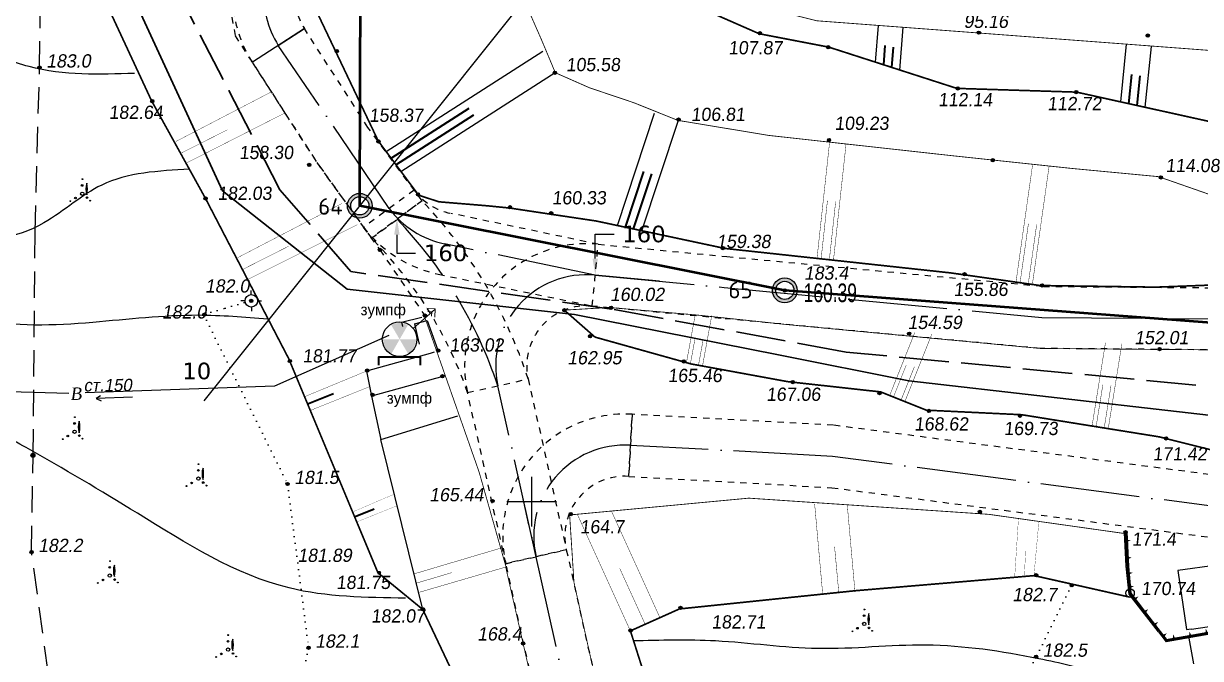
# Model space of a CAD drawing. Header units: millimetres. Extents: x 0 to 6474735, y 0 to 11273163.
# Drawn here: x 3233277.2 to 3233561.6, y 5635162.1 to 5635315.5 of the extents above; entities that cross this region are included whole.
import ezdxf
from ezdxf import colors
from ezdxf.entities.mleader import LeaderData, LeaderLine
from ezdxf.enums import TextEntityAlignment as Align
from ezdxf.math import Vec2, Vec3

# ---------------------------------------------------------------- set-up
doc = ezdxf.new("R2010")
doc.units = ezdxf.units.MM
doc.header["$PDMODE"] = 32
doc.header["$PDSIZE"] = 0.8
for name, pattern in [('ACAD_ISO02W100', [15, 12, -3]), ('ACAD_ISO04W100', [30, 24, -3, 0, -3]), ('ADOT1', [1.6, 0.1, -1.5]), ('AHIDDEN2', [3, 1.5, -1.5]), ('AHIDDEN4', [7, 5, -2]), ('DASHED2', [9.525, 6.35, -3.175]), ('HIDDEN2', [4.7625, 3.175, -1.5875])]:
    doc.linetypes.add(name, pattern=pattern)
for name, color, linetype in [('1 доб', 7, 'Continuous'), ('5 р1ків', 7, 'Continuous'), ('BL', 7, 'Continuous'), ('NB', 7, 'Continuous'), ('ВЫСОТЫ', 7, 'Continuous'), ('ГИДРОГРАФИЯ', 7, 'Continuous'), ('ГОРИЗОНТАЛИ', 22, 'Continuous'), ('К_РЕЛЬЕФ', 7, 'Continuous'), ('КАНАВА', 7, 'Continuous'), ('Контур запасів', 7, 'Continuous'), ('кресты', 7, 'Continuous'), ('ОБОчина', 7, 'Continuous'), ('оформлення', 7, 'Continuous'), ('ОШИБКИ', 7, 'Continuous'), ('ПИКЕТЫ', 7, 'Continuous'), ('ПЛАН НА КІНЕЦЬ', 7, 'Continuous'), ('ПРОМЫШЛ', 7, 'Continuous'), ('ПРОМЫШЛЕННЫЕ', 7, 'Continuous'), ('ПРОФІЛЬ_БОРТА', 7, 'Continuous'), ('ПУНКТЫ', 7, 'Continuous'), ('РАСТИТЕЛЬНОСТЬ', 7, 'Continuous'), ('РЕЛЬЕФ', 7, 'Continuous'), ('ТОКА_СТ', 1, 'Continuous')]:
    doc.layers.add(name, color=color, linetype=linetype)
doc.styles.add('grad', font='grad.shx')
doc.styles.add('ISO Proportional', font='isocpeur.ttf')
doc.styles.add('universw', font='universw.shx', dxfattribs={"oblique": 10})
doc.styles.add('user', font='symeteo.shx', dxfattribs={"height": 2.5})
doc.styles.add('стиль1', font='verdana.ttf', dxfattribs={"height": 4})

# ---------------------------------------------------------------- blocks, each defined once
blk = doc.blocks.new('piket')
at = {"layer": 'ПИКЕТЫ', "linetype": 'Continuous'}
h = blk.add_hatch(color=7, dxfattribs=at)
edge = h.paths.add_edge_path()
edge.add_arc((0, 0), 0.3, 0, 360)
at = {"layer": 'ПИКЕТЫ', "color": 7, "linetype": 'Continuous'}
blk.add_circle((0, 0), 0.3, dxfattribs=at)
at = {"layer": 'ВЫСОТЫ', "style": 'universw', "oblique": 6}
blk.add_attdef('H', (1.88, -0.23), '', height=2, dxfattribs=at)
at = {"layer": 'ТОКА_СТ', "style": 'universw', "oblique": 6, "flags": 1}
blk.add_attdef('POINT', text='', height=2, dxfattribs=at).set_placement((0, -2.79), align=Align.CENTER)
blk = doc.blocks.new('396_2')
at = {"linetype": 'Continuous'}
h = blk.add_hatch(color=7, dxfattribs=at)
edge = h.paths.add_edge_path()
edge.add_arc((-0.02, 2), 0.2, 0, 360)
edge = h.paths.add_edge_path()
edge.add_arc((0.04, 3.5), 0.1, 0, 360)
edge = h.paths.add_edge_path()
edge.add_arc((1.16, -0.95), 0.2, 0, 360)
edge = h.paths.add_edge_path()
edge.add_arc((-1.64, -1.04), 0.2, 0, 360)
edge = h.paths.add_edge_path()
edge.add_arc((-2.87, -1.79), 0.1, 0, 360)
edge = h.paths.add_edge_path()
edge.add_arc((1.93, -1.68), 0.1, 0, 360)
edge = h.paths.add_edge_path()
edge.add_arc((4.84, 1.15), 3.97, 159.5865, 200.4135)
edge.add_arc((-5.66, 1.15), 6.92, 348.4472, 371.5529)
at = {"color": 7, "linetype": 'Continuous'}
for centre, radius in [((0.04, 3.5), 0.1), ((0, 0), 0.4), ((-0.02, 2), 0.2), ((-2.87, -1.79), 0.1), ((-1.64, -1.04), 0.2), ((1.16, -0.95), 0.2), ((1.93, -1.68), 0.1)]:
    blk.add_circle(centre, radius, dxfattribs=at)
for centre, radius, start, end in [((4.84, 1.15), 3.97, 159.5865, 200.4135), ((-5.66, 1.15), 6.92, 348.4472, 11.5529)]:
    blk.add_arc(centre, radius, start, end, dxfattribs=at)
blk = doc.blocks.new('89_1')
h = blk.add_hatch(color=256)
h.paths.add_polyline_path([(-1.5, 0, 1), (1.5, 0, 1)])
h.paths.add_polyline_path([(1.1, 0, -1), (-1.1, 0, -1)], flags=16)
h.paths.add_polyline_path([(0.06, 0, -1), (-0.06, 0, -1)], flags=0)
for radius in [1.5, 1.1, 0.0622]:
    blk.add_circle((0, 0), radius)
at = {"color": 7, "linetype": 'Continuous', "style": 'user', "flags": 8}
blk.add_attdef('ddddd', (2.53, -1.14), '', height=2.5, dxfattribs=at)
at = {"color": 7, "linetype": 'Continuous', "style": 'grad', "oblique": 10, "width": 0.7}
for tag, p in [('P37', (6.48, 0.16)), ('P4', (6.45, -2.94))]:
    blk.add_attdef(tag, text='', height=2.5, dxfattribs=at).set_placement(p, align=Align.CENTER)
blk = doc.blocks.new('280_1')
at = {"color": 0, "linetype": 'Continuous', "const_width": 0.6}
blk.add_lwpolyline([(-1.99, -0.3), (2, -0.3)], dxfattribs=at)
at = {"color": 0, "linetype": 'Continuous'}
blk.add_lwpolyline([(0, -0.58, 0.5, 0, 0), (0, -1.42, 0, 0, 0)], format="xyseb", dxfattribs=at)
blk = doc.blocks.new('POINTINV')
at = {"layer": 'ПУНКТЫ', "color": 0, "linetype": 'Continuous'}
blk.add_point((0, 0), dxfattribs=at)
at = {"layer": 'ВЫСОТЫ', "color": 0, "style": 'grad', "width": 0.7}
blk.add_attdef('POINT_H', (1.6, -0.8), '', height=1.65, dxfattribs=at)
at = {"layer": 'ОШИБКИ', "color": 0, "linetype": 'Continuous', "style": 'grad', "width": 0.7, "flags": 1}
blk.add_attdef('POINT_MX', text='', height=1.65, dxfattribs=at).set_placement((-4.2077, 4.453385), align=Align.RIGHT)
blk.add_attdef('POINT_MY', (2.8923, 4.253385), '', height=1.65, dxfattribs=at)
blk = doc.blocks.new('5_1')
at = {"linetype": 'Continuous'}
h = blk.add_hatch(color=7, dxfattribs=at)
edge = h.paths.add_edge_path()
edge.add_arc((0, 0), 0.0588, 0, 360)
at = {"color": 7, "linetype": 'Continuous'}
for p, q in [((-0.75, 0), (-1.25, 0)), ((0, 0.75), (0, 1.25)), ((0.75, 0), (1.25, 0)), ((0, -0.75), (0, -1.25))]:
    blk.add_line(p, q, dxfattribs=at)
for radius in [0.75, 0.0588]:
    blk.add_circle((0, 0), radius, dxfattribs=at)
at = {"color": 7, "linetype": 'Continuous', "style": 'grad', "oblique": 10, "width": 0.7}
blk.add_attdef('P4', (2, 0.7), '', height=2.5, dxfattribs=at)
blk.add_attdef('P37', text='', height=2.5, dxfattribs=at).set_placement((-2, 0), align=Align.MIDDLE_RIGHT)
at = {"color": 7, "linetype": 'Continuous', "style": 'user', "flags": 8}
blk.add_attdef('ddddd', text='', height=2.5, dxfattribs=at).set_placement((2, 0), align=Align.MIDDLE_LEFT)
at = {"color": 7, "linetype": 'Continuous', "style": 'grad', "oblique": 10, "width": 0.7}
blk.add_attdef('P69', text='', height=2.5, dxfattribs=at).set_placement((2, -0.7), align=Align.TOP_LEFT)

msp = doc.modelspace()

# ---------------------------------------------------------------- hatches: boundary and pattern name
msp.add_hatch(color=7).paths.add_polyline_path([(3233370.144, 5635235.684), (3233366.023, 5635242.71), (3233368.064, 5635243.25), (3233370.101, 5635242.697), (3233366.074, 5635235.671), (3233364.575, 5635237.147), (3233364.002, 5635239.212), (3233372.131, 5635239.214), (3233371.572, 5635237.133)])
at = {"layer": 'ПИКЕТЫ', "linetype": 'Continuous'}
h = msp.add_hatch(color=7, dxfattribs=at)
edge = h.paths.add_edge_path()
edge.add_arc((3233279.49, 5635211.166), 0.48, 0, 360)
h = msp.add_hatch(color=7, dxfattribs=at)
edge = h.paths.add_edge_path()
edge.add_arc((3233363.145, 5635182.805), 0.48, 0, 360)

# ---------------------------------------------------------------- linework, layer by layer
at = {"color": 7}
msp.add_circle((3233368.09, 5635239.213), 4.186, dxfattribs=at)
at = {"layer": '1 доб', "linetype": 'ACAD_ISO02W100', "lineweight": 30}
msp.add_lwpolyline([(3233900.144, 5635474.606), (3233897.208, 5635437.052), (3233893.097, 5635386.523), (3233889.729, 5635343.017), (3233883.682, 5635288.416), (3233871.784, 5635236.133), (3233862.721, 5635193.485), (3233858.379, 5635173.819), (3233850.963, 5635165.45), (3233821.296, 5635160.907), (3233792.739, 5635167.845), (3233753.339, 5635186.942), (3233681.937, 5635202.298), (3233618.45, 5635215.61), (3233590.339, 5635225.312), (3233475.995, 5635236.117), (3233419.308, 5635246.485), (3233356.296, 5635255.579), (3233339.176, 5635275.325), (3233312.183, 5635327.657), (3233327.563, 5635394.97), (3233339.522, 5635431.182), (3233337.635, 5635476.211)], dxfattribs=at)
at = {"layer": '1 доб', "linetype": 'ACAD_ISO02W100'}
msp.add_lwpolyline([(3233900.144, 5635474.606), (3233897.208, 5635437.052), (3233893.097, 5635386.523), (3233889.729, 5635343.017), (3233883.682, 5635288.416), (3233871.784, 5635236.133), (3233862.721, 5635193.485), (3233858.379, 5635173.819), (3233850.963, 5635165.45), (3233821.296, 5635160.907), (3233792.739, 5635167.845), (3233753.339, 5635186.942), (3233681.937, 5635202.298), (3233618.45, 5635215.61), (3233590.339, 5635225.312), (3233475.995, 5635236.117), (3233419.308, 5635246.485), (3233356.296, 5635255.579), (3233339.176, 5635275.325), (3233312.183, 5635327.657), (3233327.563, 5635394.97), (3233347.76, 5635456.127)], dxfattribs=at)
at = {"layer": '1 доб', "linetype": 'Continuous', "lineweight": 30}
msp.add_lwpolyline([(3233592.34, 5635217.582), (3233491.081, 5635229.19), (3233459.584, 5635235.477), (3233410.352, 5635245.183), (3233355.442, 5635251.337), (3233325.26, 5635275.069), (3233299.326, 5635331.367), (3233327.039, 5635414.733), (3233343.778, 5635456.159)], dxfattribs=at)
msp.add_lwpolyline([(3233592.34, 5635217.582), (3233491.081, 5635229.19), (3233459.584, 5635235.477), (3233410.352, 5635245.183), (3233355.442, 5635251.337), (3233325.26, 5635275.069), (3233299.326, 5635331.367), (3233327.039, 5635414.733), (3233343.778, 5635456.159)], dxfattribs=at)
at = {"layer": '1 доб', "color": 3, "linetype": 'Continuous', "lineweight": 30}
msp.add_lwpolyline([(3233592.34, 5635217.582), (3233491.081, 5635229.19), (3233459.584, 5635235.477), (3233410.352, 5635245.183), (3233355.442, 5635251.337), (3233325.26, 5635275.069), (3233299.326, 5635331.367), (3233327.039, 5635414.733), (3233343.778, 5635456.159)], dxfattribs=at)
at = {"layer": '5 р1ків', "linetype": 'AHIDDEN2'}
msp.add_lwpolyline([(3233373.505, 5635272.689), (3233360.435, 5635290.396), (3233345.077, 5635314.241, -0.1663266), (3233342.818, 5635323.462), (3233349.67, 5635398.783), (3233355.372, 5635461.558, -0.0160843), (3233357.208, 5635474.291), (3233342.557, 5635477.383, 0.0285312), (3233340.704, 5635465.496), (3233334.931, 5635402.187), (3233327.88, 5635324.821, 0.1667959), (3233332.466, 5635306.119), (3233348.083, 5635281.872), (3233361.253, 5635263.645), (3233373.505, 5635272.689), (3233373.505, 5635272.689), (3233367.471, 5635268.235)], format="xyb", dxfattribs=at)
at = {"layer": '5 р1ків', "linetype": 'ACAD_ISO04W100'}
for points in [[(3233919.303, 5635388.221), (3233905.272, 5635293.992), (3233889.08, 5635171.757, -0.2012461), (3233881.054, 5635156.624), (3233866.221, 5635144.558, -0.1712605), (3233814.641, 5635136.562), (3233666.15, 5635185.539), (3233472.687, 5635210.914), (3233423.835, 5635213.597)], [(3233430.901, 5635253.224), (3233415.348, 5635254.713), (3233378.945, 5635262.279, -0.1865801), (3233365.569, 5635270.812)], [(3233401.038, 5635186.659), (3233391.823, 5635227.979, 0.1102988), (3233367.471, 5635268.235, 0.0830404)]]:
    msp.add_lwpolyline(points, format="xyb", dxfattribs=at)
at = {"layer": '5 р1ків'}
msp.add_lwpolyline([(3233338.775, 5635310.183), (3233345.077, 5635314.241), (3233332.526, 5635306.158)], dxfattribs=at)
at = {"layer": '5 р1ків', "linetype": 'AHIDDEN2'}
for points in [[(3233416.06, 5635262.154), (3233380.427, 5635269.631, -0.1865801), (3233371.611, 5635275.255), (3233359.367, 5635266.254, 0.1769884), (3233377.415, 5635254.937), (3233414.636, 5635247.272)], [(3233361.253, 5635263.645, -0.1132754), (3233384.501, 5635226.355), (3233399.14, 5635229.626, 0.1115403), (3233373.505, 5635272.689)], [(3233393.739, 5635185.018), (3233384.506, 5635226.332, -0.5105081), (3233416.06, 5635262.154), (3233447.163, 5635259.202), (3233523.632, 5635251.993), (3233590.904, 5635251.436), (3233698.14, 5635239.257), (3233731.3, 5635225.437), (3233763.833, 5635213.698), (3233793.468, 5635207.756), (3233790.519, 5635193.049), (3233759.791, 5635199.21), (3233725.866, 5635211.451), (3233694.333, 5635224.593), (3233589.993, 5635236.443), (3233522.865, 5635236.999), (3233445.744, 5635244.269), (3233414.645, 5635247.246, 0.5098624), (3233399.14, 5635229.626), (3233408.356, 5635188.385)], [(3233408.356, 5635188.385, -0.5022704), (3233423.424, 5635206.108), (3233424.247, 5635221.086, 0.5007152), (3233393.739, 5635185.018)]]:
    msp.add_lwpolyline(points, format="xyb", close=True, dxfattribs=at)
for points in [[(3233423.424, 5635206.108), (3233472.511, 5635203.372), (3233664.473, 5635178.195), (3233812.757, 5635129.289), (3233816.504, 5635143.845), (3233667.827, 5635192.883), (3233472.864, 5635218.455), (3233424.247, 5635221.086)], [(3233502.023, 5634995.117), (3233433.988, 5635071.918), (3233405.319, 5635133.202), (3233393.741, 5635185.007), (3233408.356, 5635188.385), (3233419.606, 5635138.061), (3233446.656, 5635080.24), (3233513.251, 5635005.063)]]:
    msp.add_lwpolyline(points, close=True, dxfattribs=at)
at = {"layer": '5 р1ків', "linetype": 'ACAD_ISO04W100'}
msp.add_lwpolyline([(3233507.637, 5635000.09), (3233440.322, 5635076.079), (3233412.462, 5635135.631), (3233397.674, 5635201.795)], dxfattribs=at)
msp.add_arc((3233422.486, 5635191.639), 22, 86.48369, 192.96915, dxfattribs=at)
at = {"layer": 'BL', "color": 6}
for points in [[(3233390.734, 5635271.362), (3233390.766, 5635271.386), (3233390.767, 5635271.389)], [(3233341.592, 5635234.006), (3233341.603, 5635234.014)]]:
    msp.add_lwpolyline(points, dxfattribs=at)
at = {"layer": 'BL', "lineweight": 40}
msp.add_lwpolyline([(3233363.06, 5635232.947), (3233363.06, 5635234.947), (3233373.06, 5635234.947), (3233373.06, 5635232.947)], dxfattribs=at)
at = {"layer": 'NB', "color": 7, "linetype": 'Continuous', "lineweight": 20}
msp.add_line((3233376.691, 5635246.511), (3233371.461, 5635241.903), dxfattribs=at)
for points in [[(3233374.645, 5635246.703), (3233376.704, 5635246.547), (3233376.553, 5635244.547)], [(3233374.892, 5635245.909), (3233375.895, 5635245.833), (3233375.819, 5635244.831)]]:
    msp.add_lwpolyline(points, dxfattribs=at)
at = {"layer": 'NB', "color": 7, "linetype": 'Continuous'}
for points, elevation in [([(3233574.51, 5635173.31), (3233572.985, 5635169.612), (3233553.257, 5635166.166)], 172.44), ([(3233551.41, 5635168.53), (3233553.257, 5635166.166)], 172.1)]:
    msp.add_lwpolyline(points, dxfattribs=dict(at, elevation=elevation))
at = {"layer": 'ГОРИЗОНТАЛИ', "color": 34, "linetype": 'Continuous'}
for points, knots in [([(3233304.01, 5635303.434), (3233295.561, 5635303.152), (3233283.131, 5635302.737), (3233251.265, 5635315.168), (3233273.532, 5635360.571), (3233244.377, 5635401.578), (3233206.867, 5635417.81), (3233174.643, 5635446.165), (3233170.492, 5635474.585), (3233159.477, 5635505.842), (3233126.261, 5635515.17), (3233111.919, 5635534.665), (3233108.417, 5635541.819)], [0, 0, 0, 0, 25.5202372, 37.5456767, 94.2615836, 123.8967735, 180.6937214, 216.5875401, 244.8983875, 265.1388937, 311.9572162, 335.7459556, 335.7459556, 335.7459556, 335.7459556]), ([(3233317.346, 5635280.281), (3233309.843, 5635279.879), (3233296.549, 5635279.166), (3233284.504, 5635267.682), (3233266.699, 5635260.585), (3233250.627, 5635284.751), (3233232.323, 5635305.66), (3233228.749, 5635339.263), (3233221.266, 5635384.676), (3233170.702, 5635396.75), (3233127.92, 5635423.528), (3233126.486, 5635460.02), (3233114.521, 5635478.946), (3233109.142, 5635484.511), (3233108.419, 5635485.226)], [0, 0, 0, 0, 21.5855754, 38.2450821, 49.3735584, 73.3605323, 109.103188, 135.9323023, 172.6692779, 236.5028921, 272.6752375, 315.5719502, 335.7012067, 338.7419591, 338.7419591, 338.7419591, 338.7419591]), ([(3233336.216, 5635244.075), (3233330.587, 5635244.531), (3233316.465, 5635245.676), (3233293.345, 5635242.904), (3233267.008, 5635241.703), (3233239.618, 5635255.899), (3233205.705, 5635271.892), (3233193.7, 5635314.854), (3233170.45, 5635354.802), (3233132.311, 5635374.81), (3233114.721, 5635395.064), (3233108.42, 5635403.111)], [0, 0, 0, 0, 16.8848429, 42.3635741, 70.1710087, 93.4299336, 134.3080698, 175.8458447, 220.2517977, 269.9940958, 300.4978397, 300.4978397, 300.4978397, 300.4978397])]:
    msp.add_open_spline(points, degree=3, knots=knots, dxfattribs=at)
for points in [[(3233369.531, 5635176.699), (3233341.393, 5635179.143), (3233304.734, 5635197.186), (3233277.836, 5635213.061), (3233265.365, 5635219.167), (3233202.521, 5635211.596)], [(3233615.874, 5635146.334), (3233605.254, 5635149.393), (3233566.807, 5635150.835), (3233537.808, 5635158.382), (3233522.491, 5635162.053), (3233495.278, 5635165.325), (3233469.138, 5635164.509), (3233444.427, 5635166.345), (3233424.414, 5635166.345)]]:
    msp.add_spline(points, degree=3, dxfattribs=at)
at = {"layer": 'К_РЕЛЬЕФ', "color": 30, "linetype": 'Continuous'}
msp.add_line((3233530.17, 5635179.15), (3233530.17, 5635179.15), dxfattribs=at)
msp.add_line((3233530.17, 5635179.15), (3233530.17, 5635179.15), dxfattribs=at)
at = {"layer": 'КАНАВА', "color": 7, "linetype": 'Continuous'}
for p, q in [((3233295.794, 5635225.516), (3233294.788, 5635224.933)), ((3233303.528, 5635225.252), (3233294.788, 5635224.933)), ((3233294.794, 5635224.931), (3233296.001, 5635224.339))]:
    msp.add_line(p, q, dxfattribs=at)
at = {"layer": 'Контур запасів', "color": 5, "linetype": 'Continuous', "lineweight": 50}
msp.add_lwpolyline([(3233531.122, 5636161.14), (3233677.57, 5636160.94), (3233863.616, 5636186.105), (3233938.344, 5636043.124), (3233976.254, 5635840.16), (3233904.733, 5635671.708), (3233892.023, 5635420.863), (3233850.767, 5635332.582), (3233782.316, 5635239.745), (3233681.438, 5635245.908), (3233597.073, 5635240.683), (3233461.145, 5635251.016), (3233358.467, 5635271.451), (3233358.828, 5635380.034), (3233406.788, 5635492.018), (3233445.079, 5635643.627), (3233474.096, 5635783.184), (3233485.443, 5635905.913), (3233500.56, 5636033.677), (3233531.122, 5636161.14)], dxfattribs=at)
at = {"layer": 'кресты', "color": 3, "linetype": 'Continuous'}
for p, q in [((3233400, 5635194), (3233400, 5635206)), ((3233394, 5635200), (3233406, 5635200))]:
    msp.add_line(p, q, dxfattribs=at)
at = {"layer": 'ОБОчина', "color": 7, "linetype": 'DASHED2'}
for p, q in [((3233280, 5635265.16, 183), (3233281.1, 5635304.85, 183)), ((3233279.55, 5635211.15, 183), (3233280, 5635265.16, 183)), ((3233279.15, 5635187.83, 183), (3233279.55, 5635211.15, 183)), ((3233283.17, 5635158.79, 183), (3233279.15, 5635187.83, 183))]:
    msp.add_line(p, q, dxfattribs=at)
at = {"layer": 'ОБОчина', "color": 7, "linetype": 'DASHED2', "elevation": 183}
msp.add_lwpolyline([(3233281.1, 5635304.85), (3233281.599, 5635340.435)], dxfattribs=at)
at = {"layer": 'ОБОчина', "color": 7, "linetype": 'DASHED2'}
msp.add_lwpolyline([(3233558.745, 5635167.054), (3233560.427, 5635157.637), (3233560.876, 5635146.875), (3233559.193, 5635137.794)], dxfattribs=at)
at = {"layer": 'оформлення'}
msp.add_lwpolyline([(3233559.374, 5635169.227), (3233567.572, 5635170.391), (3233565.545, 5635184.663), (3233556.134, 5635183.327), (3233558.156, 5635169.091), (3233559.34, 5635169.259)], dxfattribs=at)
at = {"layer": 'ПИКЕТЫ', "color": 7, "linetype": 'Continuous'}
msp.add_circle((3233279.49, 5635211.166, 182.19), 0.48, dxfattribs=at)
at = {"layer": 'ПИКЕТЫ', "color": 7}
msp.add_circle((3233544.579, 5635177.891), 1.008, dxfattribs=at)
at = {"layer": 'ПЛАН НА КІНЕЦЬ', "linetype": 'AHIDDEN2'}
msp.add_lwpolyline([(3233457.348, 5635917.912), (3233450.456, 5635791.441, -0.0899523), (3233445.303, 5635768.812), (3233431.837, 5635740.12), (3233416.71, 5635681.882), (3233388.536, 5635619.783), (3233378.195, 5635585.868), (3233369.776, 5635564.392), (3233346.281, 5635490.821), (3233339.106, 5635475.027), (3233340.044, 5635458.266), (3233333.807, 5635395.709), (3233329.057, 5635372.43), (3233325.9, 5635351.689), (3233323.76, 5635337.63), (3233328.356, 5635312.5), (3233340.359, 5635293.864), (3233348.772, 5635280.917), (3233363.309, 5635260.798), (3233374.19, 5635244.927)], format="xyb", dxfattribs=at)
at = {"layer": 'ПЛАН НА КІНЕЦЬ', "linetype": 'ACAD_ISO04W100'}
msp.add_lwpolyline([(3233365.569, 5635270.812), (3233338.775, 5635310.183, -0.1617264), (3233335.349, 5635324.141), (3233347.111, 5635462.704, -0.0570183), (3233349.882, 5635475.837)], format="xyb", dxfattribs=at)
at = {"layer": 'ПЛАН НА КІНЕЦЬ'}
for points in [[(3233320.824, 5635224.33), (3233435.083, 5635367.355)], [(3233483.092, 5635306.131), (3233483.762, 5635315.015)], [(3233488.966, 5635304.238), (3233489.745, 5635314.564)], [(3233542.321, 5635296.545), (3233543.734, 5635310.492)], [(3233548.22, 5635295.24), (3233549.704, 5635309.887)]]:
    msp.add_lwpolyline(points, dxfattribs=at)
at = {"layer": 'ПЛАН НА КІНЕЦЬ', "lineweight": 40}
for points in [[(3233485.05, 5635305.5), (3233485.403, 5635310.182)], [(3233487.008, 5635304.869), (3233487.379, 5635309.792)], [(3233544.287, 5635296.11), (3233545.006, 5635303.2)], [(3233546.253, 5635295.675), (3233546.984, 5635302.882)]]:
    msp.add_lwpolyline(points, dxfattribs=at)
at = {"layer": 'ПЛАН НА КІНЕЦЬ', "color": 7, "linetype": 'ACAD_ISO04W100'}
msp.add_lwpolyline([(3233391.823, 5635227.979, -0.5098624), (3233415.348, 5635254.713), (3233446.453, 5635251.736), (3233523.249, 5635244.496), (3233590.449, 5635243.939), (3233696.236, 5635231.925), (3233728.583, 5635218.444), (3233761.812, 5635206.454), (3233791.994, 5635200.402)], format="xyb", dxfattribs=at)
at = {"layer": 'ПРОМЫШЛ', "color": 7, "linetype": 'Continuous'}
for points, const_width in [([(3233566.451, 5635252.389), (3233550.722, 5635251.804), (3233522.756, 5635252.199), (3233501.23, 5635255.244), (3233446.662, 5635261.155), (3233415.566, 5635267.781), (3233404.502, 5635269.434), (3233394.658, 5635270.913), (3233389.107, 5635271.466), (3233377.598, 5635272.413), (3233372.684, 5635274.006), (3233362.914, 5635287.115), (3233347.334, 5635319.854), (3233346.874, 5635363.682), (3233355.373, 5635461.564)], 0.4), ([(3233341.581, 5635233.965), (3233321.184, 5635273.225), (3233308.17, 5635296.778), (3233293.309, 5635328.727), (3233290.38, 5635356.924), (3233289.884, 5635359.774)], 0.4), ([(3233314.109, 5635287.026), (3233337.078, 5635298.958)], 0.08), ([(3233316.813, 5635281.903), (3233340.359, 5635293.864)], 0.08), ([(3233315.445, 5635284.238), (3233326.437, 5635289.79)], 0.08), ([(3233468.922, 5635258.744), (3233471.963, 5635286.826)], 0.1), ([(3233472.901, 5635258.313), (3233475.942, 5635286.386)], 0.1), ([(3233516.992, 5635253.015), (3233521.019, 5635281.482)], 0.1), ([(3233520.956, 5635252.454), (3233525.002, 5635281.058)], 0.1), ([(3233328.941, 5635258.922), (3233354.184, 5635272.035)], 0.08), ([(3233469.916, 5635258.636), (3233471.437, 5635272.676)], 0.1), ([(3233471.906, 5635258.42), (3233473.427, 5635272.458)], 0.1), ([(3233331.646, 5635253.799), (3233357.882, 5635266.911)], 0.08), ([(3233517.983, 5635252.874), (3233519.999, 5635267.125)], 0.1), ([(3233519.965, 5635252.594), (3233521.985, 5635266.879)], 0.1), ([(3233330.278, 5635256.134), (3233341.269, 5635261.686)], 0.08), ([(3233415.327, 5635239.702), (3233407.86, 5635246.256)], 0.4), ([(3233437.38, 5635233.566), (3233439.494, 5635245.106)], 0.1), ([(3233441.257, 5635232.749), (3233443.481, 5635244.888)], 0.1), ([(3233415.298, 5635239.736), (3233438.486, 5635233.257), (3233461.811, 5635228.984), (3233484.308, 5635226.502), (3233495.35, 5635222.091), (3233518.399, 5635220.988), (3233551.557, 5635215.654), (3233568.152, 5635211.493)], 0.4), ([(3233486.476, 5635225.636), (3233492.543, 5635240.822)], 0.1), ([(3233490.154, 5635224.167), (3233496.668, 5635240.474)], 0.1), ([(3233438.337, 5635233.298), (3233439.413, 5635239.17)], 0.1), ([(3233440.283, 5635232.928), (3233441.383, 5635238.933)], 0.1), ([(3233535.374, 5635218.257), (3233538.611, 5635238.378)], 0.1), ([(3233539.284, 5635217.628), (3233542.587, 5635238.16)], 0.1), ([(3233373.562, 5635174.045), (3233362.842, 5635182.82), (3233341.564, 5635233.867)], 0.4), ([(3233345.272, 5635225.409), (3233360.264, 5635231.613)], 0.078), ([(3233487.395, 5635225.269), (3233490.485, 5635233.002)], 0.1), ([(3233489.234, 5635224.534), (3233492.436, 5635232.548)], 0.1), ([(3233536.351, 5635218.1), (3233537.978, 5635228.212)], 0.1), ([(3233346.693, 5635222.092), (3233360.782, 5635227.753)], 0.078), ([(3233538.306, 5635217.785), (3233539.95, 5635228)], 0.1), ([(3233356.912, 5635197.606), (3233366.727, 5635201.771)], 0.0468), ([(3233357.899, 5635195.169), (3233367.502, 5635199.024)], 0.0468), ([(3233423.969, 5635168.487), (3233411.013, 5635196.953)], 0.1), ([(3233430.933, 5635172.053), (3233419.248, 5635197.725)], 0.1), ([(3233470.31, 5635177.499), (3233468.352, 5635199.41)], 0.1), ([(3233478.093, 5635178.215), (3233476.25, 5635198.999)], 0.1), ([(3233516.698, 5635182.004), (3233517.586, 5635195.805)], 0.06), ([(3233521.368, 5635182.433), (3233522.514, 5635195.11)], 0.06), ([(3233371.565, 5635182.551), (3233392.762, 5635188.843)], 0.1), ([(3233474.201, 5635177.857), (3233473.168, 5635189.101)], 0.1), ([(3233519.033, 5635182.219), (3233519.325, 5635188.103)], 0.06), ([(3233372.226, 5635180.335), (3233380.656, 5635182.85)], 0.1), ([(3233372.887, 5635178.119), (3233393.779, 5635184.215)], 0.1), ([(3233427.376, 5635170.434), (3233421.253, 5635183.887)], 0.1), ([(3233544.443, 5635176.941), (3233521.396, 5635182.129), (3233478.04, 5635178.467), (3233435.677, 5635174.082), (3233423.842, 5635168.781), (3233436.259, 5635129.748), (3233455.888, 5635139.183), (3233471.013, 5635127.313), (3233474.848, 5635119.066)], 0.4), ([(3233472.026, 5635016.719), (3233430.604, 5635056.777), (3233393.737, 5635099.498), (3233394.107, 5635115.314), (3233389.216, 5635131.814), (3233381.945, 5635156.481), (3233373.652, 5635174.006)], 0.4)]:
    msp.add_lwpolyline(points, dxfattribs=dict(at, const_width=const_width))
at = {"layer": 'ПРОМЫШЛ', "color": 7, "linetype": 'AHIDDEN4', "const_width": 0.2}
for points in [[(3233569.515, 5635272.178), (3233551.422, 5635278.494), (3233530.703, 5635280.452), (3233501.515, 5635283.557), (3233457.276, 5635288.45), (3233435.296, 5635292.086), (3233424.739, 5635296.32), (3233413.959, 5635299.956), (3233405.699, 5635303.591), (3233402.337, 5635311.605), (3233386.107, 5635348.531), (3233379.162, 5635363.168), (3233374.179, 5635377.603), (3233375.687, 5635405.425)], [(3233781.215, 5635294.32), (3233779.322, 5635287.103), (3233775.46, 5635280.731), (3233757.843, 5635284.002), (3233705.195, 5635289.809), (3233642.949, 5635301.849), (3233581.997, 5635307.606), (3233468.833, 5635316.141), (3233426.756, 5635326.778)], [(3233393.781, 5635183.808), (3233393.809, 5635184.156), (3233387.296, 5635207.119), (3233373.939, 5635245.16)], [(3233418.775, 5635246.89), (3233407.86, 5635246.256)], [(3233418.683, 5635246.898), (3233439.895, 5635245.072), (3233461.29, 5635242.804), (3233485.404, 5635240.53), (3233510.912, 5635238.124), (3233522.865, 5635236.999), (3233589.993, 5635236.443), (3233618.044, 5635231.909), (3233631.231, 5635218.892), (3233659.096, 5635205.535), (3233671.419, 5635208.38)], [(3233499.052, 5634998.47), (3233453.909, 5635049.431), (3233433.988, 5635071.918), (3233421.68, 5635089.935), (3233412.137, 5635114.701), (3233405.319, 5635133.202), (3233397.91, 5635165.757), (3233393.729, 5635184.126)]]:
    msp.add_lwpolyline(points, dxfattribs=at)
at = {"layer": 'ПРОМЫШЛ', "color": 7, "linetype": 'Continuous'}
msp.add_lwpolyline([(3233426.7, 5635326.525, 0.4, 0.4, 0), (3233440.295, 5635319.438, 0.4, 0.4, 0), (3233454.964, 5635313.006, 0.4, 0.4, 0), (3233471.802, 5635309.768, 0.4, 0.4, 0), (3233502.706, 5635299.811, 0.4, 0.4, 0), (3233531.641, 5635298.907, 0.4, 0.4, 0), (3233567.193, 5635291.044, 0.4, 0.4, 0), (3233583.848, 5635291.809, 0.4, 0.4, 0), (3233602.967, 5635285.245, 0.4, 0.4, 0), (3233644.027, 5635284.032, 0.4, 0.4, 0), (3233673.817, 5635281.743, 0.4, 0.4, 0), (3233707.275, 5635268.926, 0.4, 0.4, 0), (3233729.121, 5635260.4, 0.4, 0.4, 0), (3233757.384, 5635255.79, 0.4, 0.4, 0), (3233780.984, 5635237.889, 0.4, 0.4, 0), (3233812.571, 5635235.069, 0.4, 0.4, 0), (3233817.512, 5635282.334, 0.4, 0.4, 0), (3233817.979, 5635288.552, 0, 0, 0)], format="xyseb", dxfattribs=at)
at = {"layer": 'ПРОМЫШЛ', "color": 7, "linetype": 'ACAD_ISO02W100', "const_width": 0.2}
msp.add_lwpolyline([(3233462.351, 5635106.727), (3233449.853, 5635123.887), (3233435.37, 5635114.738), (3233422.922, 5635130.973), (3233419.606, 5635138.061), (3233413.026, 5635167.754), (3233410.205, 5635180.483), (3233409.155, 5635196.778), (3233452.441, 5635200.84), (3233510.429, 5635196.93), (3233543.352, 5635192.28)], dxfattribs=at)
at = {"layer": 'ПРОМЫШЛЕННЫЕ', "color": 7, "linetype": 'Continuous'}
for points in [[(3233365.514, 5635240.151), (3233337.814, 5635227.859), (3233292.092, 5635226.266)], [(3233288.139, 5635226.129), (3233187.322, 5635228.962)], [(3233373.7, 5635173.97), (3233363.524, 5635214.972)]]:
    msp.add_lwpolyline(points, dxfattribs=at)
at = {"layer": 'ПРОФІЛЬ_БОРТА'}
for points in [[(3233364.805, 5635284.577), (3233402.702, 5635308.837)], [(3233368.4, 5635279.754), (3233405.937, 5635303.784)], [(3233420.684, 5635266.69), (3233429.67, 5635293.799)], [(3233426.588, 5635265.432), (3233435.365, 5635291.911)]]:
    msp.add_lwpolyline(points, dxfattribs=at)
at = {"layer": 'ПРОФІЛЬ_БОРТА', "lineweight": 40}
for points in [[(3233366.004, 5635282.969), (3233384.892, 5635295.061)], [(3233367.202, 5635281.362), (3233386.03, 5635293.415)], [(3233422.652, 5635266.271), (3233427.11, 5635279.72)], [(3233424.62, 5635265.852), (3233429.043, 5635279.196)]]:
    msp.add_lwpolyline(points, dxfattribs=at)
at = {"layer": 'РЕЛЬЕФ', "color": 7, "linetype": 'HIDDEN2'}
msp.add_line((3233281.1, 5635304.85, 183), (3233281.1, 5635304.85, 183), dxfattribs=at)
msp.add_line((3233281.1, 5635304.85, 183), (3233281.1, 5635304.85, 183), dxfattribs=at)
msp.add_line((3233281.1, 5635304.85, 183), (3233281.1, 5635304.85, 183), dxfattribs=at)
msp.add_line((3233281.1, 5635304.85, 183), (3233281.1, 5635304.85, 183), dxfattribs=at)
msp.add_line((3233281.1, 5635304.85, 183), (3233281.1, 5635304.85, 183), dxfattribs=at)
msp.add_line((3233281.1, 5635304.85, 183), (3233281.1, 5635304.85, 183), dxfattribs=at)
at = {"layer": 'РЕЛЬЕФ', "color": 7, "linetype": 'Continuous'}
for p, q in [((3233368.541, 5635243.358, 161.59), (3233373.431, 5635244.553, 161.59)), ((3233371.659, 5635242.976, 161.59), (3233372.794, 5635238.032, 161.59)), ((3233371.668, 5635242.976, 161.59), (3233374.743, 5635243.731, 161.59)), ((3233543.245, 5635192.574), (3233543.805, 5635192.625)), ((3233543.652, 5635184.434), (3233543.245, 5635192.574)), ((3233543.805, 5635192.625), (3233544.161, 5635184.333)), ((3233544.365, 5635177.668), (3233543.652, 5635184.434)), ((3233544.161, 5635184.333), (3233544.726, 5635177.919)), ((3233551.41, 5635168.53, 172.1), (3233544.365, 5635177.668)), ((3233544.726, 5635177.919), (3233553.357, 5635166.525)), ((3233553.357, 5635166.525), (3233572.657, 5635169.835))]:
    msp.add_line(p, q, dxfattribs=at)
at = {"layer": 'РЕЛЬЕФ', "color": 7, "linetype": 'Continuous', "lineweight": 40}
for p, q in [((3233346.047, 5635223.713), (3233352.138, 5635226.134)), ((3233357.37, 5635196.438), (3233361.892, 5635198.239))]:
    msp.add_line(p, q, dxfattribs=at)
at = {"layer": 'РЕЛЬЕФ', "color": 7, "linetype": 'ADOT1'}
for points in [[(3233320.938, 5635245.342), (3233325.94, 5635246.72), (3233332.32, 5635248.61), (3233333.751, 5635249.029)], [(3233320.7, 5635245.238), (3233341.02, 5635204.26), (3233346.07, 5635164.72), (3233343.48, 5635152.88), (3233318.912, 5635148.339), (3233297.11, 5635143.59), (3233292.4, 5635142.09)], [(3233530.451, 5635179.88), (3233521.886, 5635162.52), (3233511.681, 5635143.44), (3233484.017, 5635145.099), (3233466.812, 5635147.822), (3233453.127, 5635157.113), (3233433.256, 5635137.941)]]:
    msp.add_lwpolyline(points, dxfattribs=at)
at = {"layer": 'РЕЛЬЕФ', "color": 7, "linetype": 'Continuous'}
for points in [[(3233368.543, 5635243.357), (3233368.744, 5635242.268)], [(3233374.741, 5635243.731), (3233377.326, 5635236.591)], [(3233376.443, 5635236.065), (3233375.496, 5635235.803), (3233360.074, 5635231.54)], [(3233360.074, 5635231.54), (3233361.319, 5635225.471)], [(3233378.283, 5635230.161), (3233376.741, 5635229.735), (3233361.319, 5635225.471)], [(3233361.319, 5635225.471), (3233363.543, 5635215.024), (3233382.136, 5635220.756)]]:
    msp.add_lwpolyline(points, dxfattribs=at)
at = {"layer": 'РЕЛЬЕФ', "color": 7, "linetype": 'HIDDEN2'}
msp.add_lwpolyline([(3233378.286, 5635230.152), (3233378.286, 5635230.152)], dxfattribs=at)

# ---------------------------------------------------------------- block references
at = {"layer": 'ГИДРОГРАФИЯ', "color": 7, "linetype": 'Continuous'}
for p, xscale, zscale, rotation in [((3233543.315, 5635190.53), 1.036595991411908, 1.036595991411908, 93.17979999221963), ((3233543.545, 5635186.39), 1.036595991411908, 1.036595991411908, 93.17979999221963), ((3233543.81, 5635182.688), 0.8196883933321945, 0.8196883933321945, 95.24980001315342), ((3233544.11, 5635179.422), 0.8196883933321945, 0.8196883933321945, 95.24980001315342), ((3233545.452, 5635176.247), 0.9749291284658638, 0.9749291284658638, 127.6730999926086), ((3233547.835, 5635173.16), 0.9749291284658638, 0.9749291284658638, 127.6730999926086), ((3233550.218, 5635170.073), 0.9749291284658638, 0.9749291284658638, 127.6730999926086), ((3233552.328, 5635167.353), 0.7463745884375939, 0.7463745884375939, 127.9718999982775), ((3233555.221, 5635166.521), 1.001871981127944, 1.001871981127944, 189.9130999998578), ((3233559.168, 5635167.211), 1.001871981127944, 1.001871981127944, 189.9130999998578), ((3233563.116, 5635167.901), 1.001871981127944, 1.001871981127944, 189.9130999998578)]:
    msp.add_blockref('280_1', p, dxfattribs=dict(at, xscale=xscale, zscale=zscale, rotation=rotation))
at = {"layer": 'ПИКЕТЫ', "color": 4, "xscale": 1.333333333488554, "yscale": 1.333333333488554, "zscale": 1.333333333488554}
for p in [(3233455.141, 5635313.124), (3233508.045, 5635313.27), (3233548.847, 5635312.557), (3233352.897, 5635308.805), (3233471.647, 5635309.73), (3233405.6, 5635303.568), (3233502.921, 5635299.791), (3233531.561, 5635298.921), (3233308.318, 5635296.723), (3233435.491, 5635292.291), (3233362.968, 5635287.013), (3233471.82, 5635287.34), (3233511.386, 5635282.47), (3233346.248, 5635281.329), (3233551.997, 5635278.318), (3233321.184, 5635273.225), (3233372.522, 5635274.191), (3233394.748, 5635271.098), (3233404.685, 5635269.645), (3233363.309, 5635260.798), (3233446.148, 5635261.247), (3233504.567, 5635254.925), (3233523.308, 5635252.227), (3233374.19, 5635244.927), (3233407.887, 5635246.228), (3233419.17, 5635246.825), (3233414.093, 5635239.927), (3233491.166, 5635240.57), (3233377.414, 5635236.467), (3233551.678, 5635236.831), (3233341.581, 5635233.965), (3233436.715, 5635233.868), (3233360.275, 5635231.646), (3233378.408, 5635230.28), (3233463.051, 5635228.86), (3233361.551, 5635225.776), (3233484.047, 5635226.21), (3233495.947, 5635221.897), (3233517.967, 5635220.755), (3233553.253, 5635215.259), (3233390.556, 5635200.153), (3233409.413, 5635196.98), (3233508.27, 5635197.513), (3233543.465, 5635192.603), (3233521.834, 5635182.237, 184.07), (3233530.451, 5635179.784, 184.07), (3233373.652, 5635174.006), (3233435.959, 5635174.341, 184.07), (3233423.889, 5635168.847, 184.07), (3233397.91, 5635165.757)]:
    msp.add_blockref('piket', p, dxfattribs=at)
at = {"layer": 'ПИКЕТЫ', "color": 4}
ref = msp.add_blockref('piket', (3233281.1, 5635304.85, 183), dxfattribs=dict(at, xscale=1.333333333333333, yscale=1.333333333333333, zscale=1.333333333333333))
ref.add_attrib('H', '183.0', (3233282.7, 5635304.85, 183), dxfattribs={"layer": 'ВЫСОТЫ', "height": 3.2, "style": 'universw', "oblique": 10})
ref = msp.add_blockref('piket', (3233332.25, 5635248.49, 182.04), dxfattribs=dict(at, xscale=1.333333333333333, yscale=1.333333333333333, zscale=1.333333333333333))
ref.add_attrib('H', '182.0', (3233321.044, 5635250.491, 182.04), dxfattribs={"layer": 'ВЫСОТЫ', "height": 3.2, "style": 'universw', "oblique": 10})
ref = msp.add_blockref('piket', (3233320.963, 5635245.182, 182), dxfattribs=dict(at, xscale=1.333333333333333, yscale=1.333333333333333, zscale=1.333333333333333))
ref.add_attrib('H', '182.0', (3233310.648, 5635244.219, 182), dxfattribs={"layer": 'ВЫСОТЫ', "height": 3.2, "style": 'universw', "oblique": 10})
ref = msp.add_blockref('piket', (3233341.02, 5635204.26, 181.51), dxfattribs=dict(at, xscale=1.333333333333333, yscale=1.333333333333333, zscale=1.333333333333333))
ref.add_attrib('H', '181.5', (3233342.62, 5635204.26, 181.51), dxfattribs={"layer": 'ВЫСОТЫ', "height": 3.2, "style": 'universw', "oblique": 10})
ref = msp.add_blockref('piket', (3233279.15, 5635187.83, 182.22), dxfattribs=dict(at, xscale=1.333333333333333, yscale=1.333333333333333, zscale=1.333333333333333))
ref.add_attrib('H', '182.2', (3233280.75, 5635187.83, 182.22), dxfattribs={"layer": 'ВЫСОТЫ', "height": 3.2, "style": 'universw', "oblique": 10})
ref = msp.add_blockref('piket', (3233346.07, 5635164.72, 182.07), dxfattribs=dict(at, xscale=1.333333333333333, yscale=1.333333333333333, zscale=1.333333333333333))
ref.add_attrib('H', '182.1', (3233347.67, 5635164.72, 182.07), dxfattribs={"layer": 'ВЫСОТЫ', "height": 3.2, "style": 'universw', "oblique": 10})
ref = msp.add_blockref('piket', (3233521.84, 5635162.53, 182.45), dxfattribs=dict(at, xscale=1.333333333333333, yscale=1.333333333333333, zscale=1.333333333333333))
ref.add_attrib('H', '182.5', (3233523.44, 5635162.53, 182.45), dxfattribs={"layer": 'ВЫСОТЫ', "height": 3.2, "style": 'universw', "oblique": 10})
ref = msp.add_blockref('piket', (3233521.84, 5635162.53, 182.45), dxfattribs=dict(at, xscale=1.333333333333333, yscale=1.333333333333333, zscale=1.333333333333333))
ref.add_attrib('H', '182.5', (3233523.44, 5635162.53, 182.45), dxfattribs={"layer": 'ВЫСОТЫ', "height": 3.2, "style": 'universw', "oblique": 10})
ref = msp.add_blockref('piket', (3233521.84, 5635162.53, 182.45), dxfattribs=dict(at, xscale=1.333333333333333, yscale=1.333333333333333, zscale=1.333333333333333))
ref.add_attrib('H', '182.5', (3233523.44, 5635162.53, 182.45), dxfattribs={"layer": 'ВЫСОТЫ', "height": 3.2, "style": 'universw', "oblique": 10})
at = {"layer": 'ПРОМЫШЛЕННЫЕ', "color": 7, "linetype": 'Continuous', "xscale": 1.999999999985556, "yscale": 1.999999999985556, "zscale": 1.999999999985556, "rotation": 353.291126940981}
for p in [(3233358.467, 5635271.451), (3233461.145, 5635251.016)]:
    msp.add_blockref('89_1', p, dxfattribs=at)
at = {"layer": 'ПУНКТЫ', "color": 7, "linetype": 'Continuous'}
ref = msp.add_blockref('POINTINV', (3233461.14, 5635251.011), dxfattribs=at)
ref.add_attrib('POINT_H', '183.4', (3233465.766, 5635253.603), dxfattribs={"layer": 'ВЫСОТЫ', "color": 0, "height": 3.2, "style": 'universw', "oblique": 10})
at = {"layer": 'ПУНКТЫ', "color": 7, "linetype": 'Continuous', "xscale": 1.999999999954402, "yscale": 1.999999999954402, "zscale": 1.999999999954402, "rotation": 0.7079295537942867}
msp.add_blockref('5_1', (3233332.25, 5635248.49, 182.04), dxfattribs=at)
at = {"layer": 'РАСТИТЕЛЬНОСТЬ', "color": 7, "linetype": 'Continuous'}
for p in [(3233291.397, 5635274.37), (3233289.558, 5635216.886), (3233319.47, 5635205.551), (3233298.06, 5635182.131), (3233480.328, 5635170.463), (3233326.646, 5635164.269)]:
    msp.add_blockref('396_2', p, dxfattribs=at)

# ---------------------------------------------------------------- texts
at = {"color": 6, "insert": (3233291.699, 5635229.607), "char_height": 3, "width": 14.05333, "attachment_point": 1, "rotation": 0.31665, "style": 'universw'}
msp.add_mtext('{\\C18;\\c0;ст.150}', dxfattribs=at)
at = {"color": 6, "insert": (3233288.555, 5635227.537), "char_height": 3, "width": 7.25333, "attachment_point": 1, "rotation": 1.42234}
msp.add_mtext('{\\fTimes New Roman|b0|i1|c0|p18;\\C7;B}', dxfattribs=at)
at = {"layer": 'ВЫСОТЫ', "style": 'universw', "oblique": 10}
for tag, p in [('95.16', (3233509.676, 5635314.409, 95.16)), ('159.38', (3233451.108, 5635261.247, 159.38)), ('160.02', (3233425.441, 5635248.458, 182.58)), ('154.59', (3233497.341, 5635241.682, 182.58)), ('152.01', (3233552.109, 5635238.012, 182.58)), ('162.95', (3233415.128, 5635233.152, 182.58)), ('165.44', (3233381.786, 5635200.079, 165.44)), ('181.89', (3233349.933, 5635185.439, 181.89)), ('182.7', (3233521.456, 5635175.959, 182.73)), ('168.4', (3233392.18, 5635166.45, 168.45))]:
    msp.add_attdef(tag, text='', height=3.2, dxfattribs=at).set_placement(p, align=Align.CENTER)
at = {"layer": 'ВЫСОТЫ', "style": 'universw', "oblique": 6}
for tag, p in [('107.87', (3233447.515, 5635308.031, 107.87)), ('105.58', (3233408.296, 5635303.957, 105.58)), ('112.14', (3233498.226, 5635295.492, 112.14)), ('112.72', (3233524.58, 5635294.538, 112.72)), ('182.64', (3233297.848, 5635292.44, 182.04)), ('158.37', (3233360.72, 5635291.725)), ('106.81', (3233438.486, 5635291.937, 106.81)), ('109.23', (3233473.186, 5635289.787, 109.23)), ('158.30', (3233329.318, 5635282.732, 158.3)), ('114.08', (3233553.156, 5635279.577, 114.08)), ('182.03', (3233324.116, 5635272.877, 182.03)), ('160.33', (3233404.896, 5635271.797, 160.33)), ('155.86', (3233501.941, 5635249.667, 155.86)), ('163.02', (3233380.196, 5635236.247, 163.02)), ('181.77', (3233344.636, 5635233.607, 181.77)), ('165.46', (3233432.886, 5635228.875, 165.46)), ('167.06', (3233456.689, 5635224.338, 167.06)), ('168.62', (3233492.426, 5635217.161, 168.62)), ('169.73', (3233514.049, 5635216.072, 169.73)), ('171.42', (3233550.04, 5635209.937, 171.42)), ('164.7', (3233411.669, 5635192.324, 164.68)), ('171.4', (3233544.989, 5635189.326, 171.41)), ('181.75', (3233352.753, 5635178.895, 181.75)), ('170.74', (3233547.266, 5635177.427, 170.74)), ('182.07', (3233361.2, 5635170.796, 182.17)), ('182.71', (3233443.444, 5635169.345, 182.71))]:
    msp.add_attdef(tag, p, '', height=3.2, dxfattribs=at)
at = {"layer": 'ВЫСОТЫ', "color": 0, "style": 'grad', "width": 0.7}
msp.add_attdef('160.39', (3233465.688, 5635248.189), '', height=4.501, dxfattribs=at)
at = {"layer": 'ПЛАН НА КІНЕЦЬ', "linetype": 'AHIDDEN4', "char_height": 4, "attachment_point": 1, "style": 'ISO Proportional'}
for s, heights, insert in [('64', [3.75], (3233348.43, 5635273.299)), ('65', [0], (3233447.526, 5635253.109))]:
    msp.add_mtext_dynamic_manual_height_columns(s, width=8.18768, gutter_width=7.5, heights=heights, dxfattribs=dict(at, insert=insert))
at = {"layer": 'ПЛАН НА КІНЕЦЬ', "insert": (3233315.586, 5635233.563), "char_height": 4, "attachment_point": 1, "style": 'стиль1'}
msp.add_mtext_dynamic_manual_height_columns('10', width=3.78159, gutter_width=7.5, heights=[0], dxfattribs=at)
at = {"layer": 'РЕЛЬЕФ', "color": 7, "linetype": 'Continuous', "char_height": 2.72, "width": 13.7431, "attachment_point": 1}
for insert in [(3233358.652, 5635247.726), (3233364.983, 5635226.395)]:
    msp.add_mtext('зумпф', dxfattribs=dict(at, insert=insert))

# ---------------------------------------------------------------- leaders
at = {"layer": '5 р1ків'}
ml = msp.add_multileader_mtext('Standard', dxfattribs=at)
ml.set_content('160', color=256, style='стиль1')
ml.set_leader_properties()
ml.build(insert=Vec2(0, 0))
ml.multileader.update_dxf_attribs({"text_right_attachment_type": 6, "dogleg_length": 0.36})
ctx = ml.context
ctx.base_point, ctx.plane_origin = Vec3(3233371.951, 5635260.045), Vec3(3233367.421, 5635268.459)
ctx.right_attachment = 6
notes = []
notes.append((ctx, [(0, (1, 1, 0), (3233367.421, 5635260.045), (1, 0), 4.53, [(0, [(3233367.421, 5635268.459)], 0, [])])]))
ctx.mtext.insert, ctx.mtext.flow_direction = Vec3(3233373.951, 5635262.086), 5
ml = msp.add_multileader_mtext('Standard', dxfattribs=at)
ml.set_content('160', color=256, style='стиль1')
ml.set_leader_properties()
ml.build(insert=Vec2(0, 0))
ml.multileader.update_dxf_attribs({"text_right_attachment_type": 6, "dogleg_length": 0.36})
ctx = ml.context
ctx.base_point, ctx.plane_origin = Vec3(3233419.878, 5635264.606), Vec3(3233415.348, 5635254.713)
ctx.right_attachment = 6
notes.append((ctx, [(0, (1, 1, 0), (3233415.348, 5635264.606), (1, 0), 4.53, [(0, [(3233415.348, 5635254.713)], 0, [])])]))
ctx.mtext.insert, ctx.mtext.flow_direction = Vec3(3233421.878, 5635266.648), 5
for ctx, leaders in notes:
    for number, flags, end, landing, length, lines in leaders:
        leader = LeaderData()
        leader.index, (leader.has_last_leader_line, leader.has_dogleg_vector, leader.attachment_direction) = number, flags
        leader.last_leader_point, leader.dogleg_vector, leader.dogleg_length = Vec3(end), Vec3(landing), length
        for number, points, colour, breaks in lines:
            line = LeaderLine()
            line.index, line.vertices, line.color, line.breaks = number, Vec3.list(points), colors.encode_raw_color(colour), breaks
            leader.lines.append(line)
        ctx.leaders.append(leader)

doc.saveas('drawing.dxf')
